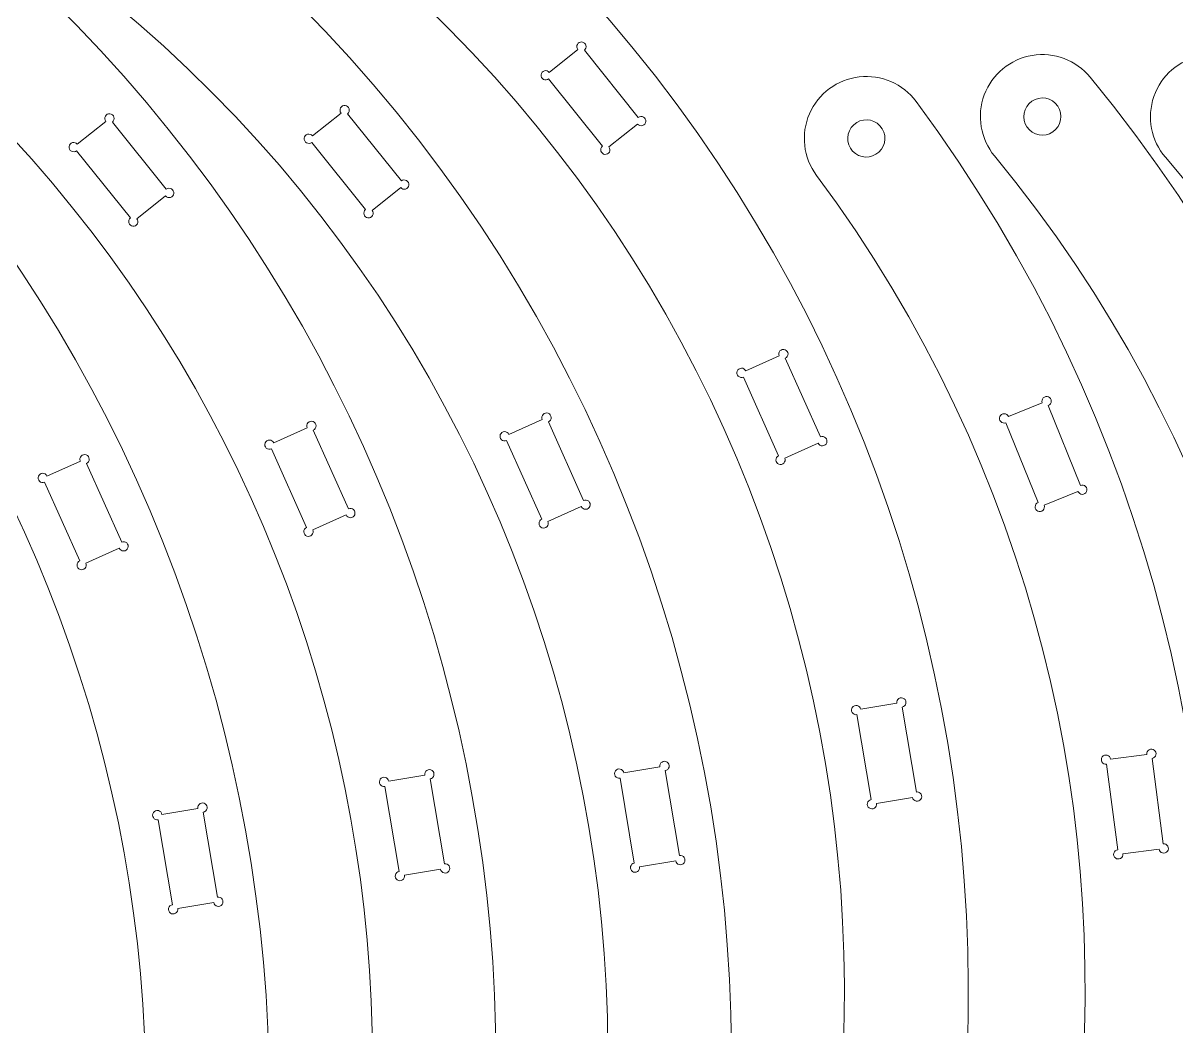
# Model space of a CAD drawing. Header units: millimetres. Extents: x -224 to 82, y -131 to 150.
# Drawn here: x -77.1 to 16, y -39.4 to 41.6 of the extents above; entities that cross this region are included whole.
import ezdxf

# ---------------------------------------------------------------- set-up
doc = ezdxf.new("R2010")
doc.units = ezdxf.units.MM
doc.header["$MEASUREMENT"] = 0
doc.layers.add('Ebene 1', color=7, linetype='Continuous')

msp = doc.modelspace()

# ---------------------------------------------------------------- linework, layer by layer
at = {"layer": 'Ebene 1', "color": 1, "lineweight": 9}
for points in [[(-21.5795, -103.8087), (14.5509, -50.6938), (2.4449, 21.4535), (-49.0433, 59.8663)], [(-29.8479, -98.1842), (3.2717, -49.4957), (-7.8254, 16.6394), (-55.023, 51.8512)], [(-34.5982, 37.6574), (-34.5982, 37.6574), (-32.2958, 39.5015), (-32.2958, 39.5015)], [(-31.7686, 39.4433), (-31.7686, 39.4433), (-27.424, 34.0187), (-27.424, 34.0187)], [(-30.3118, 31.7057), (-30.3118, 31.7057), (-34.6565, 37.1303), (-34.6565, 37.1303)], [(-72.6784, 31.8613), (-72.6784, 31.8613), (-70.376, 33.7054), (-70.376, 33.7054)], [(-69.8488, 33.6472), (-69.8488, 33.6472), (-65.5042, 28.2225), (-65.5042, 28.2225)], [(-51.4028, 34.3788), (-51.4028, 34.3788), (-53.7053, 32.5347), (-53.7053, 32.5347)], [(-46.531, 28.8959), (-46.531, 28.8959), (-50.8756, 34.3205), (-50.8756, 34.3205)], [(-27.4822, 33.4916), (-27.4822, 33.4916), (-29.7847, 31.6475), (-29.7847, 31.6475)], [(-53.7636, 32.0076), (-53.7636, 32.0076), (-49.4189, 26.5829), (-49.4189, 26.5829)], [(-68.392, 25.9096), (-68.392, 25.9096), (-72.7367, 31.3341), (-72.7367, 31.3341)], [(-48.8918, 26.5247), (-48.8918, 26.5247), (-46.5892, 28.3689), (-46.5892, 28.3689)], [(-65.5624, 27.6954), (-65.5624, 27.6954), (-67.8649, 25.8513), (-67.8649, 25.8513)], [(-18.7499, 13.5697), (-18.7499, 13.5697), (-16.0573, 14.7747), (-16.0573, 14.7747)], [(-15.5618, 14.5855), (-15.5618, 14.5855), (-12.723, 8.2418), (-12.723, 8.2418)], [(-16.1002, 6.7304), (-16.1002, 6.7304), (-18.939, 13.0742), (-18.939, 13.0742)], [(-35.1644, 9.6519), (-35.1644, 9.6519), (-37.857, 8.4469), (-37.857, 8.4469)], [(-31.83, 3.119), (-31.83, 3.119), (-34.6689, 9.4628), (-34.6689, 9.4628)], [(-56.8301, 7.7735), (-56.8301, 7.7735), (-54.1375, 8.9784), (-54.1375, 8.9784)], [(-53.642, 8.7893), (-53.642, 8.7893), (-50.8032, 2.4456), (-50.8032, 2.4456)], [(-38.0461, 7.9514), (-38.0461, 7.9514), (-35.2073, 1.6077), (-35.2073, 1.6077)], [(-12.9121, 7.7463), (-12.9121, 7.7463), (-15.6047, 6.5413), (-15.6047, 6.5413)], [(-54.1804, 0.9342), (-54.1804, 0.9342), (-57.0193, 7.2781), (-57.0193, 7.2781)], [(-72.433, 6.2931), (-72.433, 6.2931), (-75.1257, 5.0882), (-75.1257, 5.0882)], [(-69.0987, -0.2398), (-69.0987, -0.2398), (-71.9376, 6.104), (-71.9376, 6.104)], [(-75.3148, 4.5927), (-75.3148, 4.5927), (-72.4759, -1.7511), (-72.4759, -1.7511)], [(-50.9923, 1.9501), (-50.9923, 1.9501), (-53.6849, 0.7451), (-53.6849, 0.7451)], [(-34.7118, 1.4185), (-34.7118, 1.4185), (-32.0192, 2.6236), (-32.0192, 2.6236)], [(-71.9804, -1.9402), (-71.9804, -1.9402), (-69.2878, -0.7352), (-69.2878, -0.7352)]]:
    msp.add_open_spline(points, degree=3, dxfattribs=at)
for points, knots in [([(-48.955, -103.307), (-49.9597, -104.7839), (-50.1, -106.6848), (-49.3233, -108.2934), (-49.3233, -108.2934), (-48.5466, -109.902), (-46.9706, -110.9739), (-45.1891, -111.1056), (-45.1891, -111.1056), (-43.4076, -111.2372), (-41.6913, -110.4084), (-40.6866, -108.9314), (-40.6866, -108.9314), (-4.5473, -55.8697), (-16.7156, 16.3242), (-68.1503, 54.7436), (-68.1503, 54.7436), (-69.5821, 55.8118), (-71.4749, 56.035), (-73.116, 55.3292), (-73.116, 55.3292), (-74.7569, 54.6233), (-75.8967, 53.0956), (-76.1059, 51.3216), (-76.1059, 51.3216), (-76.3149, 49.5475), (-75.5619, 47.7966), (-74.13, 46.7284), (-74.13, 46.7284), (-26.9244, 11.4681), (-15.7872, -54.6081), (-48.955, -103.307)], [0, 0, 0, 0, 0.1111111, 0.1111111, 0.1111111, 0.1111111, 0.2222222, 0.2222222, 0.2222222, 0.2222222, 0.3333333, 0.3333333, 0.3333333, 0.3333333, 0.4444444, 0.4444444, 0.4444444, 0.4444444, 0.5555556, 0.5555556, 0.5555556, 0.5555556, 0.6666667, 0.6666667, 0.6666667, 0.6666667, 0.7777778, 0.7777778, 0.7777778, 0.7777778, 1, 1, 1, 1]), ([(-87.4554, 41.5452), (-88.4888, 42.4266), (-88.6271, 43.9744), (-87.769, 45.0271), (-87.769, 45.0271), (-87.769, 45.0271), (-84.6069, 48.9019), (-84.6069, 48.9019), (-84.6069, 48.9019), (-84.1825, 49.4227), (-83.5663, 49.7506), (-82.8972, 49.8116), (-82.8972, 49.8116), (-82.2281, 49.8726), (-81.5602, 49.6594), (-81.0486, 49.224), (-81.0486, 49.224), (-34.436, 9.5443), (-25.2559, -58.9728), (-59.6597, -109.6048), (-59.6597, -109.6048), (-60.6644, -111.0819), (-62.3808, -111.9106), (-64.1622, -111.779), (-64.1622, -111.779), (-65.9437, -111.6474), (-67.5197, -110.5754), (-68.2965, -108.9668), (-68.2965, -108.9668), (-69.0731, -107.3582), (-68.9328, -105.4574), (-67.9281, -103.9804), (-67.9281, -103.9804), (-36.3778, -57.5481), (-44.7436, 5.1161), (-87.4554, 41.5452)], [0, 0, 0, 0, 0.1, 0.1, 0.1, 0.1, 0.2, 0.2, 0.2, 0.2, 0.3, 0.3, 0.3, 0.3, 0.4, 0.4, 0.4, 0.4, 0.5, 0.5, 0.5, 0.5, 0.6, 0.6, 0.6, 0.6, 0.7, 0.7, 0.7, 0.7, 0.8, 0.8, 0.8, 0.8, 1, 1, 1, 1]), ([(-106.0645, 42.3418), (-106.9239, 41.29), (-106.7834, 39.7425), (-105.7509, 38.8599), (-105.7509, 38.8599), (-63.076, 2.3874), (-54.6262, -60.2654), (-86.2237, -106.6657), (-86.2237, -106.6657), (-87.2284, -108.1427), (-87.3687, -110.0436), (-86.592, -111.6521), (-86.592, -111.6521), (-85.8153, -113.2607), (-84.2393, -114.3327), (-82.4578, -114.4644), (-82.4578, -114.4644), (-80.6763, -114.5959), (-78.96, -113.7672), (-77.9553, -112.2901), (-77.9553, -112.2901), (-43.4999, -61.6933), (-52.772, 6.8114), (-99.3441, 46.5387), (-99.3441, 46.5387), (-99.8551, 46.9748), (-100.5203, 47.1867), (-101.1894, 47.1266), (-101.1894, 47.1266), (-101.8586, 47.0664), (-102.4774, 46.7367), (-102.9025, 46.2166), (-102.9025, 46.2166), (-102.9025, 46.2166), (-106.0645, 42.3418), (-106.0645, 42.3418)], [0, 0, 0, 0, 0.1, 0.1, 0.1, 0.1, 0.2, 0.2, 0.2, 0.2, 0.3, 0.3, 0.3, 0.3, 0.4, 0.4, 0.4, 0.4, 0.5, 0.5, 0.5, 0.5, 0.6, 0.6, 0.6, 0.6, 0.7, 0.7, 0.7, 0.7, 0.8, 0.8, 0.8, 0.8, 1, 1, 1, 1]), ([(-31.7686, 39.4433), (-31.6502, 39.5381), (-31.6006, 39.6949), (-31.6429, 39.8406), (-31.6429, 39.8406), (-31.6852, 39.9862), (-31.811, 40.0921), (-31.9618, 40.1087), (-31.9618, 40.1087), (-32.1126, 40.1254), (-32.2585, 40.0496), (-32.3316, 39.9167), (-32.3316, 39.9167), (-32.4047, 39.7838), (-32.3905, 39.6199), (-32.2958, 39.5015)], [0, 0, 0, 0, 0.2, 0.2, 0.2, 0.2, 0.4, 0.4, 0.4, 0.4, 0.6, 0.6, 0.6, 0.6, 1, 1, 1, 1]), ([(1.3192, 30.9133), (0.184, 32.2925), (-0.1292, 34.1726), (0.4977, 35.8454), (0.4977, 35.8454), (1.1245, 37.518), (2.5962, 38.7293), (4.3582, 39.0229), (4.3582, 39.0229), (6.1202, 39.3163), (7.905, 38.6475), (9.0402, 37.2683), (9.0402, 37.2683), (49.8678, -12.2767), (44.3336, -85.2794), (-3.3832, -128.2291), (-3.3832, -128.2291), (-4.7116, -129.4234), (-6.5762, -129.8183), (-8.2747, -129.2651), (-8.2747, -129.2651), (-9.9732, -128.7118), (-11.2475, -127.2944), (-11.6176, -125.5469), (-11.6176, -125.5469), (-11.9877, -123.7992), (-11.3973, -121.987), (-10.069, -120.7927), (-10.069, -120.7927), (33.7246, -81.3744), (38.7897, -14.5579), (1.3192, 30.9133)], [0, 0, 0, 0, 0.1111111, 0.1111111, 0.1111111, 0.1111111, 0.2222222, 0.2222222, 0.2222222, 0.2222222, 0.3333333, 0.3333333, 0.3333333, 0.3333333, 0.4444444, 0.4444444, 0.4444444, 0.4444444, 0.5555556, 0.5555556, 0.5555556, 0.5555556, 0.6666667, 0.6666667, 0.6666667, 0.6666667, 0.7777778, 0.7777778, 0.7777778, 0.7777778, 1, 1, 1, 1]), ([(14.3622, -128.4063), (13.0638, -129.6332), (11.2095, -130.0741), (9.4978, -129.5631), (9.4978, -129.5631), (7.7862, -129.052), (6.4772, -127.6666), (6.0639, -125.9288), (6.0639, -125.9288), (5.6506, -124.1909), (6.1959, -122.3646), (7.4943, -121.1377), (7.4943, -121.1377), (50.2981, -80.6468), (53.7067, -13.7254), (15.1214, 30.8038), (15.1214, 30.8038), (13.9524, 32.1545), (13.5928, 34.0262), (14.178, 35.714), (14.178, 35.714), (14.7632, 37.4018), (16.2044, 38.6491), (17.9586, 38.9862), (17.9586, 38.9862), (19.7129, 39.3232), (21.5137, 38.6988), (22.6827, 37.3481), (22.6827, 37.3481), (64.7248, -11.1705), (61.0006, -84.2879), (14.3622, -128.4063)], [0, 0, 0, 0, 0.1111111, 0.1111111, 0.1111111, 0.1111111, 0.2222222, 0.2222222, 0.2222222, 0.2222222, 0.3333333, 0.3333333, 0.3333333, 0.3333333, 0.4444444, 0.4444444, 0.4444444, 0.4444444, 0.5555556, 0.5555556, 0.5555556, 0.5555556, 0.6666667, 0.6666667, 0.6666667, 0.6666667, 0.7777778, 0.7777778, 0.7777778, 0.7777778, 1, 1, 1, 1]), ([(-34.5982, 37.6574), (-34.6931, 37.7758), (-34.8499, 37.8254), (-34.9956, 37.7831), (-34.9956, 37.7831), (-35.1412, 37.7409), (-35.247, 37.6149), (-35.2637, 37.4642), (-35.2637, 37.4642), (-35.2803, 37.3134), (-35.2046, 37.1675), (-35.0717, 37.0944), (-35.0717, 37.0944), (-34.9387, 37.0213), (-34.7749, 37.0355), (-34.6565, 37.1303)], [0, 0, 0, 0, 0.2, 0.2, 0.2, 0.2, 0.4, 0.4, 0.4, 0.4, 0.6, 0.6, 0.6, 0.6, 1, 1, 1, 1]), ([(-13.0398, 29.3497), (-14.1037, 30.7846), (-14.3214, 32.6781), (-13.6106, 34.317), (-13.6106, 34.317), (-12.8999, 35.9558), (-11.3689, 37.0911), (-9.5943, 37.2951), (-9.5943, 37.2951), (-7.8196, 37.499), (-6.0709, 36.7407), (-5.007, 35.3058), (-5.007, 35.3058), (33.261, -16.2418), (24.0396, -88.8709), (-25.7896, -129.3509), (-25.7896, -129.3509), (-27.1767, -130.4764), (-29.059, -130.7765), (-30.7273, -130.138), (-30.7273, -130.138), (-32.3956, -129.4995), (-33.5965, -128.0194), (-33.8777, -126.2553), (-33.8777, -126.2553), (-34.1588, -124.4912), (-33.4776, -122.7112), (-32.0905, -121.5856), (-32.0905, -121.5856), (13.6418, -84.434), (22.0817, -17.9595), (-13.0398, 29.3497)], [0, 0, 0, 0, 0.1111111, 0.1111111, 0.1111111, 0.1111111, 0.2222222, 0.2222222, 0.2222222, 0.2222222, 0.3333333, 0.3333333, 0.3333333, 0.3333333, 0.4444444, 0.4444444, 0.4444444, 0.4444444, 0.5555556, 0.5555556, 0.5555556, 0.5555556, 0.6666667, 0.6666667, 0.6666667, 0.6666667, 0.7777778, 0.7777778, 0.7777778, 0.7777778, 1, 1, 1, 1]), ([(6.2533, 33.0433), (6.8318, 33.6363), (6.8202, 34.5859), (6.2271, 35.1645), (6.2271, 35.1645), (5.6342, 35.743), (4.6846, 35.7314), (4.106, 35.1383), (4.106, 35.1383), (3.5275, 34.5454), (3.5392, 33.5957), (4.1322, 33.0172), (4.1322, 33.0172), (4.7252, 32.4386), (5.6748, 32.4504), (6.2533, 33.0433)], [0, 0, 0, 0, 0.2, 0.2, 0.2, 0.2, 0.4, 0.4, 0.4, 0.4, 0.6, 0.6, 0.6, 0.6, 1, 1, 1, 1]), ([(-51.4028, 34.3788), (-51.4976, 34.4972), (-51.5117, 34.661), (-51.4386, 34.794), (-51.4386, 34.794), (-51.3656, 34.9268), (-51.2196, 35.0027), (-51.0689, 34.9859), (-51.0689, 34.9859), (-50.9181, 34.9693), (-50.7923, 34.8634), (-50.75, 34.7178), (-50.75, 34.7178), (-50.7077, 34.5721), (-50.7572, 34.4154), (-50.8756, 34.3205)], [0, 0, 0, 0, 0.2, 0.2, 0.2, 0.2, 0.4, 0.4, 0.4, 0.4, 0.6, 0.6, 0.6, 0.6, 1, 1, 1, 1]), ([(-69.8488, 33.6472), (-69.7304, 33.7419), (-69.6808, 33.8987), (-69.7231, 34.0444), (-69.7231, 34.0444), (-69.7654, 34.1901), (-69.8912, 34.2958), (-70.042, 34.3126), (-70.042, 34.3126), (-70.1927, 34.3292), (-70.3387, 34.2534), (-70.4118, 34.1205), (-70.4118, 34.1205), (-70.4849, 33.9876), (-70.4707, 33.8238), (-70.376, 33.7054)], [0, 0, 0, 0, 0.2, 0.2, 0.2, 0.2, 0.4, 0.4, 0.4, 0.4, 0.6, 0.6, 0.6, 0.6, 1, 1, 1, 1]), ([(-27.4822, 33.4916), (-27.3874, 33.3732), (-27.2306, 33.3236), (-27.0849, 33.3659), (-27.0849, 33.3659), (-26.9392, 33.4082), (-26.8335, 33.5341), (-26.8168, 33.6848), (-26.8168, 33.6848), (-26.8001, 33.8356), (-26.8759, 33.9815), (-27.0088, 34.0546), (-27.0088, 34.0546), (-27.1417, 34.1276), (-27.3056, 34.1135), (-27.424, 34.0187)], [0, 0, 0, 0, 0.2, 0.2, 0.2, 0.2, 0.4, 0.4, 0.4, 0.4, 0.6, 0.6, 0.6, 0.6, 1, 1, 1, 1]), ([(-8.0041, 31.2273), (-7.3964, 31.7902), (-7.3599, 32.7392), (-7.9229, 33.3471), (-7.9229, 33.3471), (-8.4858, 33.9548), (-9.4349, 33.9913), (-10.0427, 33.4283), (-10.0427, 33.4283), (-10.6505, 32.8654), (-10.6868, 31.9163), (-10.1239, 31.3085), (-10.1239, 31.3085), (-9.5609, 30.7007), (-8.6119, 30.6644), (-8.0041, 31.2273)], [0, 0, 0, 0, 0.2, 0.2, 0.2, 0.2, 0.4, 0.4, 0.4, 0.4, 0.6, 0.6, 0.6, 0.6, 1, 1, 1, 1]), ([(-53.7636, 32.0076), (-53.882, 31.9127), (-54.0458, 31.8985), (-54.1788, 31.9716), (-54.1788, 31.9716), (-54.3116, 32.0448), (-54.3874, 32.1907), (-54.3707, 32.3415), (-54.3707, 32.3415), (-54.3541, 32.4922), (-54.2482, 32.6181), (-54.1026, 32.6604), (-54.1026, 32.6604), (-53.9569, 32.7027), (-53.8001, 32.653), (-53.7053, 32.5347)], [0, 0, 0, 0, 0.2, 0.2, 0.2, 0.2, 0.4, 0.4, 0.4, 0.4, 0.6, 0.6, 0.6, 0.6, 1, 1, 1, 1]), ([(-72.6784, 31.8613), (-72.7733, 31.9797), (-72.9301, 32.0292), (-73.0757, 31.9869), (-73.0757, 31.9869), (-73.2213, 31.9446), (-73.3272, 31.8188), (-73.3438, 31.668), (-73.3438, 31.668), (-73.3605, 31.5173), (-73.2848, 31.3713), (-73.1519, 31.2982), (-73.1519, 31.2982), (-73.0189, 31.2252), (-72.8551, 31.2394), (-72.7367, 31.3341)], [0, 0, 0, 0, 0.2, 0.2, 0.2, 0.2, 0.4, 0.4, 0.4, 0.4, 0.6, 0.6, 0.6, 0.6, 1, 1, 1, 1]), ([(-30.3118, 31.7057), (-30.4302, 31.6109), (-30.4799, 31.4541), (-30.4376, 31.3084), (-30.4376, 31.3084), (-30.3953, 31.1627), (-30.2694, 31.057), (-30.1186, 31.0402), (-30.1186, 31.0402), (-29.9678, 31.0236), (-29.8219, 31.0994), (-29.7488, 31.2323), (-29.7488, 31.2323), (-29.6758, 31.3652), (-29.6899, 31.5291), (-29.7847, 31.6475)], [0, 0, 0, 0, 0.2, 0.2, 0.2, 0.2, 0.4, 0.4, 0.4, 0.4, 0.6, 0.6, 0.6, 0.6, 1, 1, 1, 1]), ([(-46.531, 28.8959), (-46.4127, 28.9908), (-46.2487, 29.0049), (-46.1159, 28.9319), (-46.1159, 28.9319), (-45.983, 28.8587), (-45.9072, 28.7129), (-45.9239, 28.562), (-45.9239, 28.562), (-45.9405, 28.4113), (-46.0463, 28.2854), (-46.192, 28.2431), (-46.192, 28.2431), (-46.3377, 28.2008), (-46.4945, 28.2505), (-46.5892, 28.3689)], [0, 0, 0, 0, 0.2, 0.2, 0.2, 0.2, 0.4, 0.4, 0.4, 0.4, 0.6, 0.6, 0.6, 0.6, 1, 1, 1, 1]), ([(-65.5624, 27.6954), (-65.4676, 27.577), (-65.3108, 27.5274), (-65.1651, 27.5697), (-65.1651, 27.5697), (-65.0194, 27.612), (-64.9137, 27.7379), (-64.897, 27.8886), (-64.897, 27.8886), (-64.8803, 28.0394), (-64.9561, 28.1853), (-65.089, 28.2584), (-65.089, 28.2584), (-65.2219, 28.3315), (-65.3858, 28.3173), (-65.5042, 28.2225)], [0, 0, 0, 0, 0.2, 0.2, 0.2, 0.2, 0.4, 0.4, 0.4, 0.4, 0.6, 0.6, 0.6, 0.6, 1, 1, 1, 1]), ([(-48.8918, 26.5247), (-48.797, 26.4064), (-48.7829, 26.2424), (-48.8559, 26.1096), (-48.8559, 26.1096), (-48.929, 25.9767), (-49.0749, 25.9008), (-49.2257, 25.9175), (-49.2257, 25.9175), (-49.3764, 25.9342), (-49.5023, 26.04), (-49.5446, 26.1857), (-49.5446, 26.1857), (-49.5869, 26.3314), (-49.5373, 26.4882), (-49.4189, 26.5829)], [0, 0, 0, 0, 0.2, 0.2, 0.2, 0.2, 0.4, 0.4, 0.4, 0.4, 0.6, 0.6, 0.6, 0.6, 1, 1, 1, 1]), ([(-68.392, 25.9096), (-68.5104, 25.8147), (-68.56, 25.6579), (-68.5177, 25.5122), (-68.5177, 25.5122), (-68.4755, 25.3666), (-68.3495, 25.2608), (-68.1988, 25.2441), (-68.1988, 25.2441), (-68.048, 25.2275), (-67.9021, 25.3032), (-67.829, 25.4361), (-67.829, 25.4361), (-67.756, 25.569), (-67.7701, 25.7329), (-67.8649, 25.8513)], [0, 0, 0, 0, 0.2, 0.2, 0.2, 0.2, 0.4, 0.4, 0.4, 0.4, 0.6, 0.6, 0.6, 0.6, 1, 1, 1, 1]), ([(-15.5618, 14.5855), (-15.4234, 14.6475), (-15.3358, 14.7868), (-15.3401, 14.9383), (-15.3401, 14.9383), (-15.3444, 15.09), (-15.4395, 15.224), (-15.5813, 15.2781), (-15.5813, 15.2781), (-15.7229, 15.3323), (-15.8833, 15.2956), (-15.9875, 15.1854), (-15.9875, 15.1854), (-16.0917, 15.0752), (-16.1192, 14.9131), (-16.0573, 14.7747)], [0, 0, 0, 0, 0.2, 0.2, 0.2, 0.2, 0.4, 0.4, 0.4, 0.4, 0.6, 0.6, 0.6, 0.6, 1, 1, 1, 1]), ([(-18.7499, 13.5697), (-18.8119, 13.7081), (-18.9511, 13.7956), (-19.1028, 13.7914), (-19.1028, 13.7914), (-19.2543, 13.7871), (-19.3885, 13.6919), (-19.4425, 13.5502), (-19.4425, 13.5502), (-19.4966, 13.4085), (-19.4601, 13.2482), (-19.3499, 13.144), (-19.3499, 13.144), (-19.2396, 13.0398), (-19.0775, 13.0122), (-18.939, 13.0742)], [0, 0, 0, 0, 0.2, 0.2, 0.2, 0.2, 0.4, 0.4, 0.4, 0.4, 0.6, 0.6, 0.6, 0.6, 1, 1, 1, 1]), ([(2.231, 9.3922), (2.0903, 9.3353), (1.9291, 9.3688), (1.8227, 9.477), (1.8227, 9.477), (1.7163, 9.5852), (1.6856, 9.7469), (1.7449, 9.8866), (1.7449, 9.8866), (1.8042, 10.0263), (1.9418, 10.1166), (2.0936, 10.1152), (2.0936, 10.1152), (2.2453, 10.114), (2.3815, 10.021), (2.4384, 9.8803), (2.4384, 9.8803), (2.4384, 9.8803), (5.1741, 10.984), (5.1741, 10.984), (5.1741, 10.984), (5.1172, 11.1247), (5.1508, 11.2859), (5.259, 11.3922), (5.259, 11.3922), (5.3672, 11.4987), (5.5289, 11.5294), (5.6686, 11.4701), (5.6686, 11.4701), (5.8083, 11.4108), (5.8985, 11.2732), (5.8972, 11.1214), (5.8972, 11.1214), (5.8959, 10.9697), (5.8029, 10.8335), (5.6621, 10.7766), (5.6621, 10.7766), (5.6621, 10.7766), (8.2627, 4.3315), (8.2627, 4.3315), (8.2627, 4.3315), (8.4034, 4.3884), (8.5645, 4.3548), (8.6709, 4.2466), (8.6709, 4.2466), (8.7773, 4.1383), (8.808, 3.9767), (8.7487, 3.837), (8.7487, 3.837), (8.6895, 3.6973), (8.5518, 3.6071), (8.4, 3.6083), (8.4, 3.6083), (8.2484, 3.6096), (8.112, 3.7027), (8.0552, 3.8433), (8.0552, 3.8433), (8.0552, 3.8433), (5.3195, 2.7396), (5.3195, 2.7396), (5.3195, 2.7396), (5.3764, 2.5988), (5.3429, 2.4378), (5.2347, 2.3314), (5.2347, 2.3314), (5.1264, 2.225), (4.9648, 2.1943), (4.8251, 2.2535), (4.8251, 2.2535), (4.6853, 2.3127), (4.5951, 2.4504), (4.5964, 2.6022), (4.5964, 2.6022), (4.5977, 2.7539), (4.6908, 2.8901), (4.8314, 2.947), (4.8314, 2.947), (4.8314, 2.947), (2.231, 9.3922), (2.231, 9.3922)], [0, 0, 0, 0, 0.047619, 0.047619, 0.047619, 0.047619, 0.0952381, 0.0952381, 0.0952381, 0.0952381, 0.1428571, 0.1428571, 0.1428571, 0.1428571, 0.1904762, 0.1904762, 0.1904762, 0.1904762, 0.2380952, 0.2380952, 0.2380952, 0.2380952, 0.2857143, 0.2857143, 0.2857143, 0.2857143, 0.3333333, 0.3333333, 0.3333333, 0.3333333, 0.3809524, 0.3809524, 0.3809524, 0.3809524, 0.4285714, 0.4285714, 0.4285714, 0.4285714, 0.4761905, 0.4761905, 0.4761905, 0.4761905, 0.5238095, 0.5238095, 0.5238095, 0.5238095, 0.5714286, 0.5714286, 0.5714286, 0.5714286, 0.6190476, 0.6190476, 0.6190476, 0.6190476, 0.6666667, 0.6666667, 0.6666667, 0.6666667, 0.7142857, 0.7142857, 0.7142857, 0.7142857, 0.7619048, 0.7619048, 0.7619048, 0.7619048, 0.8095238, 0.8095238, 0.8095238, 0.8095238, 0.8571429, 0.8571429, 0.8571429, 0.8571429, 0.9047619, 0.9047619, 0.9047619, 0.9047619, 1, 1, 1, 1]), ([(-53.642, 8.7893), (-53.5035, 8.8513), (-53.416, 8.9905), (-53.4203, 9.1422), (-53.4203, 9.1422), (-53.4246, 9.2937), (-53.5197, 9.4279), (-53.6614, 9.4819), (-53.6614, 9.4819), (-53.8031, 9.5361), (-53.9635, 9.4995), (-54.0676, 9.3892), (-54.0676, 9.3892), (-54.1719, 9.279), (-54.1994, 9.1169), (-54.1375, 8.9784)], [0, 0, 0, 0, 0.2, 0.2, 0.2, 0.2, 0.4, 0.4, 0.4, 0.4, 0.6, 0.6, 0.6, 0.6, 1, 1, 1, 1]), ([(-35.1644, 9.6519), (-35.2262, 9.7903), (-35.1988, 9.9525), (-35.0945, 10.0627), (-35.0945, 10.0627), (-34.9903, 10.1728), (-34.83, 10.2095), (-34.6883, 10.1554), (-34.6883, 10.1554), (-34.5466, 10.1013), (-34.4514, 9.9672), (-34.4471, 9.8156), (-34.4471, 9.8156), (-34.4429, 9.664), (-34.5304, 9.5248), (-34.6689, 9.4628)], [0, 0, 0, 0, 0.2, 0.2, 0.2, 0.2, 0.4, 0.4, 0.4, 0.4, 0.6, 0.6, 0.6, 0.6, 1, 1, 1, 1]), ([(-38.0461, 7.9514), (-38.1846, 7.8894), (-38.3467, 7.917), (-38.457, 8.0213), (-38.457, 8.0213), (-38.5671, 8.1254), (-38.6037, 8.2857), (-38.5496, 8.4275), (-38.5496, 8.4275), (-38.4956, 8.5692), (-38.3614, 8.6644), (-38.2099, 8.6686), (-38.2099, 8.6686), (-38.0582, 8.6728), (-37.919, 8.5854), (-37.857, 8.4469)], [0, 0, 0, 0, 0.2, 0.2, 0.2, 0.2, 0.4, 0.4, 0.4, 0.4, 0.6, 0.6, 0.6, 0.6, 1, 1, 1, 1]), ([(-56.8301, 7.7735), (-56.8921, 7.9119), (-57.0313, 7.9994), (-57.183, 7.9952), (-57.183, 7.9952), (-57.3345, 7.9909), (-57.4687, 7.8957), (-57.5227, 7.754), (-57.5227, 7.754), (-57.5768, 7.6124), (-57.5403, 7.452), (-57.4301, 7.3478), (-57.4301, 7.3478), (-57.3198, 7.2436), (-57.1577, 7.2161), (-57.0193, 7.2781)], [0, 0, 0, 0, 0.2, 0.2, 0.2, 0.2, 0.4, 0.4, 0.4, 0.4, 0.6, 0.6, 0.6, 0.6, 1, 1, 1, 1]), ([(-12.9121, 7.7463), (-12.8501, 7.6078), (-12.7109, 7.5203), (-12.5592, 7.5246), (-12.5592, 7.5246), (-12.4077, 7.5289), (-12.2735, 7.624), (-12.2194, 7.7658), (-12.2194, 7.7658), (-12.1654, 7.9074), (-12.2019, 8.0678), (-12.3121, 8.172), (-12.3121, 8.172), (-12.4224, 8.2762), (-12.5845, 8.3037), (-12.723, 8.2418)], [0, 0, 0, 0, 0.2, 0.2, 0.2, 0.2, 0.4, 0.4, 0.4, 0.4, 0.6, 0.6, 0.6, 0.6, 1, 1, 1, 1]), ([(-72.433, 6.2931), (-72.4949, 6.4316), (-72.4674, 6.5937), (-72.3632, 6.7039), (-72.3632, 6.7039), (-72.259, 6.8141), (-72.0986, 6.8507), (-71.957, 6.7966), (-71.957, 6.7966), (-71.8153, 6.7426), (-71.7201, 6.6084), (-71.7158, 6.4569), (-71.7158, 6.4569), (-71.7115, 6.3052), (-71.7991, 6.166), (-71.9376, 6.104)], [0, 0, 0, 0, 0.2, 0.2, 0.2, 0.2, 0.4, 0.4, 0.4, 0.4, 0.6, 0.6, 0.6, 0.6, 1, 1, 1, 1]), ([(-16.1002, 6.7304), (-16.2387, 6.6684), (-16.3262, 6.5292), (-16.3219, 6.3776), (-16.3219, 6.3776), (-16.3177, 6.226), (-16.2225, 6.0918), (-16.0808, 6.0378), (-16.0808, 6.0378), (-15.9391, 5.9837), (-15.7787, 6.0203), (-15.6746, 6.1305), (-15.6746, 6.1305), (-15.5703, 6.2407), (-15.5428, 6.4028), (-15.6047, 6.5413)], [0, 0, 0, 0, 0.2, 0.2, 0.2, 0.2, 0.4, 0.4, 0.4, 0.4, 0.6, 0.6, 0.6, 0.6, 1, 1, 1, 1]), ([(-75.3148, 4.5927), (-75.4533, 4.5307), (-75.6154, 4.5583), (-75.7256, 4.6625), (-75.7256, 4.6625), (-75.8358, 4.7666), (-75.8724, 4.927), (-75.8183, 5.0687), (-75.8183, 5.0687), (-75.7642, 5.2104), (-75.6301, 5.3056), (-75.4785, 5.3098), (-75.4785, 5.3098), (-75.3269, 5.3141), (-75.1876, 5.2266), (-75.1257, 5.0882)], [0, 0, 0, 0, 0.2, 0.2, 0.2, 0.2, 0.4, 0.4, 0.4, 0.4, 0.6, 0.6, 0.6, 0.6, 1, 1, 1, 1]), ([(-31.83, 3.119), (-31.6915, 3.1809), (-31.5295, 3.1534), (-31.4192, 3.0492), (-31.4192, 3.0492), (-31.309, 2.945), (-31.2724, 2.7846), (-31.3265, 2.643), (-31.3265, 2.643), (-31.3806, 2.5013), (-31.5147, 2.4061), (-31.6663, 2.4018), (-31.6663, 2.4018), (-31.8179, 2.3976), (-31.9572, 2.4851), (-32.0192, 2.6236)], [0, 0, 0, 0, 0.2, 0.2, 0.2, 0.2, 0.4, 0.4, 0.4, 0.4, 0.6, 0.6, 0.6, 0.6, 1, 1, 1, 1]), ([(-50.9923, 1.9501), (-50.9303, 1.8116), (-50.7911, 1.7242), (-50.6394, 1.7285), (-50.6394, 1.7285), (-50.4879, 1.7326), (-50.3537, 1.8279), (-50.2996, 1.9696), (-50.2996, 1.9696), (-50.2456, 2.1113), (-50.2821, 2.2716), (-50.3923, 2.3758), (-50.3923, 2.3758), (-50.5026, 2.48), (-50.6647, 2.5076), (-50.8032, 2.4456)], [0, 0, 0, 0, 0.2, 0.2, 0.2, 0.2, 0.4, 0.4, 0.4, 0.4, 0.6, 0.6, 0.6, 0.6, 1, 1, 1, 1]), ([(-54.1804, 0.9342), (-54.3189, 0.8723), (-54.4064, 0.733), (-54.4021, 0.5814), (-54.4021, 0.5814), (-54.3978, 0.4298), (-54.3027, 0.2957), (-54.1609, 0.2416), (-54.1609, 0.2416), (-54.0193, 0.1875), (-53.8589, 0.2242), (-53.7548, 0.3343), (-53.7548, 0.3343), (-53.6505, 0.4445), (-53.623, 0.6067), (-53.6849, 0.7451)], [0, 0, 0, 0, 0.2, 0.2, 0.2, 0.2, 0.4, 0.4, 0.4, 0.4, 0.6, 0.6, 0.6, 0.6, 1, 1, 1, 1]), ([(-34.7118, 1.4185), (-34.6499, 1.2801), (-34.6774, 1.118), (-34.7816, 1.0078), (-34.7816, 1.0078), (-34.8858, 0.8975), (-35.0462, 0.8609), (-35.1878, 0.9151), (-35.1878, 0.9151), (-35.3295, 0.9691), (-35.4247, 1.1033), (-35.429, 1.2548), (-35.429, 1.2548), (-35.4333, 1.4064), (-35.3457, 1.5457), (-35.2073, 1.6077)], [0, 0, 0, 0, 0.2, 0.2, 0.2, 0.2, 0.4, 0.4, 0.4, 0.4, 0.6, 0.6, 0.6, 0.6, 1, 1, 1, 1]), ([(-69.0987, -0.2398), (-68.9602, -0.1778), (-68.7981, -0.2053), (-68.6879, -0.3095), (-68.6879, -0.3095), (-68.5777, -0.4138), (-68.5411, -0.5741), (-68.5951, -0.7158), (-68.5951, -0.7158), (-68.6492, -0.8574), (-68.7834, -0.9527), (-68.935, -0.9569), (-68.935, -0.9569), (-69.0866, -0.9611), (-69.2258, -0.8737), (-69.2878, -0.7352)], [0, 0, 0, 0, 0.2, 0.2, 0.2, 0.2, 0.4, 0.4, 0.4, 0.4, 0.6, 0.6, 0.6, 0.6, 1, 1, 1, 1]), ([(-71.9804, -1.9402), (-71.9186, -2.0786), (-71.946, -2.2408), (-72.0503, -2.351), (-72.0503, -2.351), (-72.1545, -2.4612), (-72.3148, -2.4979), (-72.4565, -2.4437), (-72.4565, -2.4437), (-72.5982, -2.3896), (-72.6934, -2.2555), (-72.6977, -2.1039), (-72.6977, -2.1039), (-72.7019, -1.9523), (-72.6144, -1.813), (-72.4759, -1.7511)], [0, 0, 0, 0, 0.2, 0.2, 0.2, 0.2, 0.4, 0.4, 0.4, 0.4, 0.6, 0.6, 0.6, 0.6, 1, 1, 1, 1]), ([(-4.9859, -20.4063), (-4.8362, -20.381), (-4.6861, -20.4485), (-4.6056, -20.5771), (-4.6056, -20.5771), (-4.5251, -20.7057), (-4.5299, -20.8702), (-4.6179, -20.9939), (-4.6179, -20.9939), (-4.7059, -21.1176), (-4.8597, -21.176), (-5.0076, -21.142), (-5.0076, -21.142), (-5.1555, -21.108), (-5.2685, -20.9878), (-5.2937, -20.8381), (-5.2937, -20.8381), (-5.2937, -20.8381), (-8.203, -21.3264), (-8.203, -21.3264), (-8.203, -21.3264), (-8.1778, -21.4759), (-8.2452, -21.6261), (-8.3739, -21.7066), (-8.3739, -21.7066), (-8.5025, -21.7872), (-8.6669, -21.7824), (-8.7906, -21.6944), (-8.7906, -21.6944), (-8.9143, -21.6064), (-8.9727, -21.4526), (-8.9388, -21.3047), (-8.9388, -21.3047), (-8.9048, -21.1568), (-8.7846, -21.0437), (-8.6349, -21.0186), (-8.6349, -21.0186), (-8.6349, -21.0186), (-9.785, -14.1644), (-9.785, -14.1644), (-9.785, -14.1644), (-9.9347, -14.1895), (-10.0848, -14.1221), (-10.1654, -13.9936), (-10.1654, -13.9936), (-10.2459, -13.8649), (-10.241, -13.7004), (-10.153, -13.5767), (-10.153, -13.5767), (-10.065, -13.4531), (-9.9112, -13.3946), (-9.7633, -13.4286), (-9.7633, -13.4286), (-9.6154, -13.4626), (-9.5025, -13.5828), (-9.4772, -13.7325), (-9.4772, -13.7325), (-9.4772, -13.7325), (-6.5679, -13.2443), (-6.5679, -13.2443), (-6.5679, -13.2443), (-6.5931, -13.0946), (-6.5257, -12.9446), (-6.397, -12.8639), (-6.397, -12.8639), (-6.2685, -12.7835), (-6.104, -12.7882), (-5.9803, -12.8762), (-5.9803, -12.8762), (-5.8566, -12.9642), (-5.7982, -13.1181), (-5.8322, -13.266), (-5.8322, -13.266), (-5.8661, -13.4139), (-5.9863, -13.5269), (-6.136, -13.5521), (-6.136, -13.5521), (-6.136, -13.5521), (-4.9859, -20.4063), (-4.9859, -20.4063)], [0, 0, 0, 0, 0.047619, 0.047619, 0.047619, 0.047619, 0.0952381, 0.0952381, 0.0952381, 0.0952381, 0.1428571, 0.1428571, 0.1428571, 0.1428571, 0.1904762, 0.1904762, 0.1904762, 0.1904762, 0.2380952, 0.2380952, 0.2380952, 0.2380952, 0.2857143, 0.2857143, 0.2857143, 0.2857143, 0.3333333, 0.3333333, 0.3333333, 0.3333333, 0.3809524, 0.3809524, 0.3809524, 0.3809524, 0.4285714, 0.4285714, 0.4285714, 0.4285714, 0.4761905, 0.4761905, 0.4761905, 0.4761905, 0.5238095, 0.5238095, 0.5238095, 0.5238095, 0.5714286, 0.5714286, 0.5714286, 0.5714286, 0.6190476, 0.6190476, 0.6190476, 0.6190476, 0.6666667, 0.6666667, 0.6666667, 0.6666667, 0.7142857, 0.7142857, 0.7142857, 0.7142857, 0.7619048, 0.7619048, 0.7619048, 0.7619048, 0.8095238, 0.8095238, 0.8095238, 0.8095238, 0.8571429, 0.8571429, 0.8571429, 0.8571429, 0.9047619, 0.9047619, 0.9047619, 0.9047619, 1, 1, 1, 1]), ([(10.3637, -18.1686), (10.2132, -18.1882), (10.0656, -18.1152), (9.99, -17.9837), (9.99, -17.9837), (9.9142, -17.8521), (9.9252, -17.688), (10.0178, -17.5677), (10.0178, -17.5677), (10.1103, -17.4474), (10.2662, -17.3947), (10.4127, -17.4341), (10.4127, -17.4341), (10.5593, -17.4737), (10.6677, -17.598), (10.6873, -17.7485), (10.6873, -17.7485), (10.6873, -17.7485), (13.6129, -17.3691), (13.6129, -17.3691), (13.6129, -17.3691), (13.5931, -17.2186), (13.6662, -17.0711), (13.7977, -16.9953), (13.7977, -16.9953), (13.9292, -16.9197), (14.0934, -16.9306), (14.2137, -17.0231), (14.2137, -17.0231), (14.3339, -17.1157), (14.3867, -17.2715), (14.3472, -17.4181), (14.3472, -17.4181), (14.3077, -17.5647), (14.1834, -17.6731), (14.033, -17.6927), (14.033, -17.6927), (14.033, -17.6927), (14.9268, -24.585), (14.9268, -24.585), (14.9268, -24.585), (15.0772, -24.5654), (15.2248, -24.6383), (15.3004, -24.7699), (15.3004, -24.7699), (15.3762, -24.9014), (15.3653, -25.0656), (15.2726, -25.1859), (15.2726, -25.1859), (15.1801, -25.3062), (15.0242, -25.3589), (14.8777, -25.3194), (14.8777, -25.3194), (14.7312, -25.28), (14.6228, -25.1556), (14.6031, -25.0051), (14.6031, -25.0051), (14.6031, -25.0051), (11.6776, -25.3846), (11.6776, -25.3846), (11.6776, -25.3846), (11.6973, -25.535), (11.6243, -25.6825), (11.4928, -25.7582), (11.4928, -25.7582), (11.3612, -25.834), (11.197, -25.8229), (11.0767, -25.7304), (11.0767, -25.7304), (10.9565, -25.6379), (10.9038, -25.482), (10.9432, -25.3354), (10.9432, -25.3354), (10.9827, -25.1889), (11.107, -25.0805), (11.2575, -25.0608), (11.2575, -25.0608), (11.2575, -25.0608), (10.3637, -18.1686), (10.3637, -18.1686)], [0, 0, 0, 0, 0.047619, 0.047619, 0.047619, 0.047619, 0.0952381, 0.0952381, 0.0952381, 0.0952381, 0.1428571, 0.1428571, 0.1428571, 0.1428571, 0.1904762, 0.1904762, 0.1904762, 0.1904762, 0.2380952, 0.2380952, 0.2380952, 0.2380952, 0.2857143, 0.2857143, 0.2857143, 0.2857143, 0.3333333, 0.3333333, 0.3333333, 0.3333333, 0.3809524, 0.3809524, 0.3809524, 0.3809524, 0.4285714, 0.4285714, 0.4285714, 0.4285714, 0.4761905, 0.4761905, 0.4761905, 0.4761905, 0.5238095, 0.5238095, 0.5238095, 0.5238095, 0.5714286, 0.5714286, 0.5714286, 0.5714286, 0.6190476, 0.6190476, 0.6190476, 0.6190476, 0.6666667, 0.6666667, 0.6666667, 0.6666667, 0.7142857, 0.7142857, 0.7142857, 0.7142857, 0.7619048, 0.7619048, 0.7619048, 0.7619048, 0.8095238, 0.8095238, 0.8095238, 0.8095238, 0.8571429, 0.8571429, 0.8571429, 0.8571429, 0.9047619, 0.9047619, 0.9047619, 0.9047619, 1, 1, 1, 1]), ([(-43.0661, -26.2024), (-42.9164, -26.1773), (-42.7663, -26.2447), (-42.6858, -26.3733), (-42.6858, -26.3733), (-42.6052, -26.5019), (-42.6101, -26.6664), (-42.6981, -26.7901), (-42.6981, -26.7901), (-42.7861, -26.9137), (-42.9399, -26.9722), (-43.0878, -26.9382), (-43.0878, -26.9382), (-43.2357, -26.9041), (-43.3486, -26.784), (-43.3739, -26.6343), (-43.3739, -26.6343), (-43.3739, -26.6343), (-46.2832, -27.1225), (-46.2832, -27.1225), (-46.2832, -27.1225), (-46.258, -27.2722), (-46.3254, -27.4222), (-46.4541, -27.5029), (-46.4541, -27.5029), (-46.5827, -27.5834), (-46.7471, -27.5786), (-46.8708, -27.4906), (-46.8708, -27.4906), (-46.9945, -27.4026), (-47.0529, -27.2487), (-47.019, -27.1008), (-47.019, -27.1008), (-46.985, -26.9529), (-46.8648, -26.8399), (-46.7151, -26.8147), (-46.7151, -26.8147), (-46.7151, -26.8147), (-47.8652, -19.9605), (-47.8652, -19.9605), (-47.8652, -19.9605), (-48.0149, -19.9858), (-48.165, -19.9183), (-48.2456, -19.7897), (-48.2456, -19.7897), (-48.3261, -19.661), (-48.3212, -19.4966), (-48.2332, -19.3729), (-48.2332, -19.3729), (-48.1452, -19.2492), (-47.9914, -19.1908), (-47.8435, -19.2248), (-47.8435, -19.2248), (-47.6956, -19.2588), (-47.5827, -19.379), (-47.5574, -19.5287), (-47.5574, -19.5287), (-47.5574, -19.5287), (-44.6481, -19.0404), (-44.6481, -19.0404), (-44.6481, -19.0404), (-44.6733, -18.8909), (-44.6059, -18.7407), (-44.4772, -18.6602), (-44.4772, -18.6602), (-44.3487, -18.5796), (-44.1842, -18.5844), (-44.0605, -18.6724), (-44.0605, -18.6724), (-43.9368, -18.7604), (-43.8784, -18.9142), (-43.9124, -19.0621), (-43.9124, -19.0621), (-43.9463, -19.21), (-44.0665, -19.3231), (-44.2162, -19.3482), (-44.2162, -19.3482), (-44.2162, -19.3482), (-43.0661, -26.2024), (-43.0661, -26.2024)], [0, 0, 0, 0, 0.047619, 0.047619, 0.047619, 0.047619, 0.0952381, 0.0952381, 0.0952381, 0.0952381, 0.1428571, 0.1428571, 0.1428571, 0.1428571, 0.1904762, 0.1904762, 0.1904762, 0.1904762, 0.2380952, 0.2380952, 0.2380952, 0.2380952, 0.2857143, 0.2857143, 0.2857143, 0.2857143, 0.3333333, 0.3333333, 0.3333333, 0.3333333, 0.3809524, 0.3809524, 0.3809524, 0.3809524, 0.4285714, 0.4285714, 0.4285714, 0.4285714, 0.4761905, 0.4761905, 0.4761905, 0.4761905, 0.5238095, 0.5238095, 0.5238095, 0.5238095, 0.5714286, 0.5714286, 0.5714286, 0.5714286, 0.6190476, 0.6190476, 0.6190476, 0.6190476, 0.6666667, 0.6666667, 0.6666667, 0.6666667, 0.7142857, 0.7142857, 0.7142857, 0.7142857, 0.7619048, 0.7619048, 0.7619048, 0.7619048, 0.8095238, 0.8095238, 0.8095238, 0.8095238, 0.8571429, 0.8571429, 0.8571429, 0.8571429, 0.9047619, 0.9047619, 0.9047619, 0.9047619, 1, 1, 1, 1]), ([(-24.4008, -25.9609), (-24.3757, -26.1106), (-24.263, -26.2305), (-24.1151, -26.2647), (-24.1151, -26.2647), (-23.9673, -26.2988), (-23.8134, -26.2405), (-23.7252, -26.117), (-23.7252, -26.117), (-23.637, -25.9935), (-23.632, -25.829), (-23.7124, -25.7002), (-23.7124, -25.7002), (-23.7928, -25.5715), (-23.9433, -25.504), (-24.093, -25.529), (-24.093, -25.529), (-24.093, -25.529), (-25.2431, -18.6749), (-25.2431, -18.6749), (-25.2431, -18.6749), (-25.0934, -18.6498), (-24.9735, -18.5371), (-24.9393, -18.3892), (-24.9393, -18.3892), (-24.9052, -18.2414), (-24.9635, -18.0874), (-25.087, -17.9993), (-25.087, -17.9993), (-25.2105, -17.9111), (-25.375, -17.9061), (-25.5037, -17.9865), (-25.5037, -17.9865), (-25.6324, -18.0669), (-25.7, -18.2173), (-25.6749, -18.3671), (-25.6749, -18.3671), (-25.6749, -18.3671), (-28.5843, -18.8552), (-28.5843, -18.8552), (-28.5843, -18.8552), (-28.6093, -18.7056), (-28.7221, -18.5857), (-28.8699, -18.5515), (-28.8699, -18.5515), (-29.0178, -18.5173), (-29.1716, -18.5756), (-29.2599, -18.6991), (-29.2599, -18.6991), (-29.348, -18.8227), (-29.3531, -18.9872), (-29.2727, -19.1159), (-29.2727, -19.1159), (-29.1922, -19.2446), (-29.0418, -19.3121), (-28.8921, -19.2871), (-28.8921, -19.2871), (-28.8921, -19.2871), (-27.7419, -26.1413), (-27.7419, -26.1413), (-27.7419, -26.1413), (-27.8917, -26.1663), (-28.0116, -26.279), (-28.0458, -26.4269), (-28.0458, -26.4269), (-28.0799, -26.5748), (-28.0216, -26.7287), (-27.8981, -26.8168), (-27.8981, -26.8168), (-27.7746, -26.905), (-27.6101, -26.91), (-27.4813, -26.8297), (-27.4813, -26.8297), (-27.3526, -26.7493), (-27.2851, -26.5988), (-27.3101, -26.4491), (-27.3101, -26.4491), (-27.3101, -26.4491), (-24.4008, -25.9609), (-24.4008, -25.9609)], [0, 0, 0, 0, 0.047619, 0.047619, 0.047619, 0.047619, 0.0952381, 0.0952381, 0.0952381, 0.0952381, 0.1428571, 0.1428571, 0.1428571, 0.1428571, 0.1904762, 0.1904762, 0.1904762, 0.1904762, 0.2380952, 0.2380952, 0.2380952, 0.2380952, 0.2857143, 0.2857143, 0.2857143, 0.2857143, 0.3333333, 0.3333333, 0.3333333, 0.3333333, 0.3809524, 0.3809524, 0.3809524, 0.3809524, 0.4285714, 0.4285714, 0.4285714, 0.4285714, 0.4761905, 0.4761905, 0.4761905, 0.4761905, 0.5238095, 0.5238095, 0.5238095, 0.5238095, 0.5714286, 0.5714286, 0.5714286, 0.5714286, 0.6190476, 0.6190476, 0.6190476, 0.6190476, 0.6666667, 0.6666667, 0.6666667, 0.6666667, 0.7142857, 0.7142857, 0.7142857, 0.7142857, 0.7619048, 0.7619048, 0.7619048, 0.7619048, 0.8095238, 0.8095238, 0.8095238, 0.8095238, 0.8571429, 0.8571429, 0.8571429, 0.8571429, 0.9047619, 0.9047619, 0.9047619, 0.9047619, 1, 1, 1, 1]), ([(-61.6694, -29.3197), (-61.6444, -29.4693), (-61.5317, -29.5892), (-61.3838, -29.6234), (-61.3838, -29.6234), (-61.2359, -29.6576), (-61.0821, -29.5993), (-60.9938, -29.4758), (-60.9938, -29.4758), (-60.9057, -29.3522), (-60.9006, -29.1877), (-60.9811, -29.059), (-60.9811, -29.059), (-61.0615, -28.9303), (-61.212, -28.8627), (-61.3617, -28.8877), (-61.3617, -28.8877), (-61.3617, -28.8877), (-62.5118, -22.0336), (-62.5118, -22.0336), (-62.5118, -22.0336), (-62.362, -22.0086), (-62.2421, -21.8959), (-62.208, -21.7479), (-62.208, -21.7479), (-62.1739, -21.6001), (-62.2321, -21.4462), (-62.3556, -21.3581), (-62.3556, -21.3581), (-62.4791, -21.2699), (-62.6436, -21.2648), (-62.7724, -21.3452), (-62.7724, -21.3452), (-62.9011, -21.4256), (-62.9686, -21.5761), (-62.9436, -21.7258), (-62.9436, -21.7258), (-62.9436, -21.7258), (-65.853, -22.214), (-65.853, -22.214), (-65.853, -22.214), (-65.878, -22.0643), (-65.9907, -21.9444), (-66.1386, -21.9102), (-66.1386, -21.9102), (-66.2865, -21.876), (-66.4403, -21.9343), (-66.5285, -22.0579), (-66.5285, -22.0579), (-66.6167, -22.1814), (-66.6218, -22.3459), (-66.5413, -22.4747), (-66.5413, -22.4747), (-66.4609, -22.6033), (-66.3105, -22.6709), (-66.1607, -22.6458), (-66.1607, -22.6458), (-66.1607, -22.6458), (-65.0106, -29.5), (-65.0106, -29.5), (-65.0106, -29.5), (-65.1604, -29.5251), (-65.2802, -29.6378), (-65.3144, -29.7857), (-65.3144, -29.7857), (-65.3486, -29.9335), (-65.2903, -30.0875), (-65.1667, -30.1756), (-65.1667, -30.1756), (-65.0432, -30.2637), (-64.8788, -30.2688), (-64.75, -30.1884), (-64.75, -30.1884), (-64.6213, -30.108), (-64.5537, -29.9575), (-64.5788, -29.8078), (-64.5788, -29.8078), (-64.5788, -29.8078), (-61.6694, -29.3197), (-61.6694, -29.3197)], [0, 0, 0, 0, 0.047619, 0.047619, 0.047619, 0.047619, 0.0952381, 0.0952381, 0.0952381, 0.0952381, 0.1428571, 0.1428571, 0.1428571, 0.1428571, 0.1904762, 0.1904762, 0.1904762, 0.1904762, 0.2380952, 0.2380952, 0.2380952, 0.2380952, 0.2857143, 0.2857143, 0.2857143, 0.2857143, 0.3333333, 0.3333333, 0.3333333, 0.3333333, 0.3809524, 0.3809524, 0.3809524, 0.3809524, 0.4285714, 0.4285714, 0.4285714, 0.4285714, 0.4761905, 0.4761905, 0.4761905, 0.4761905, 0.5238095, 0.5238095, 0.5238095, 0.5238095, 0.5714286, 0.5714286, 0.5714286, 0.5714286, 0.6190476, 0.6190476, 0.6190476, 0.6190476, 0.6666667, 0.6666667, 0.6666667, 0.6666667, 0.7142857, 0.7142857, 0.7142857, 0.7142857, 0.7619048, 0.7619048, 0.7619048, 0.7619048, 0.8095238, 0.8095238, 0.8095238, 0.8095238, 0.8571429, 0.8571429, 0.8571429, 0.8571429, 0.9047619, 0.9047619, 0.9047619, 0.9047619, 1, 1, 1, 1])]:
    msp.add_open_spline(points, degree=3, knots=knots, dxfattribs=at)

doc.saveas('drawing.dxf')
